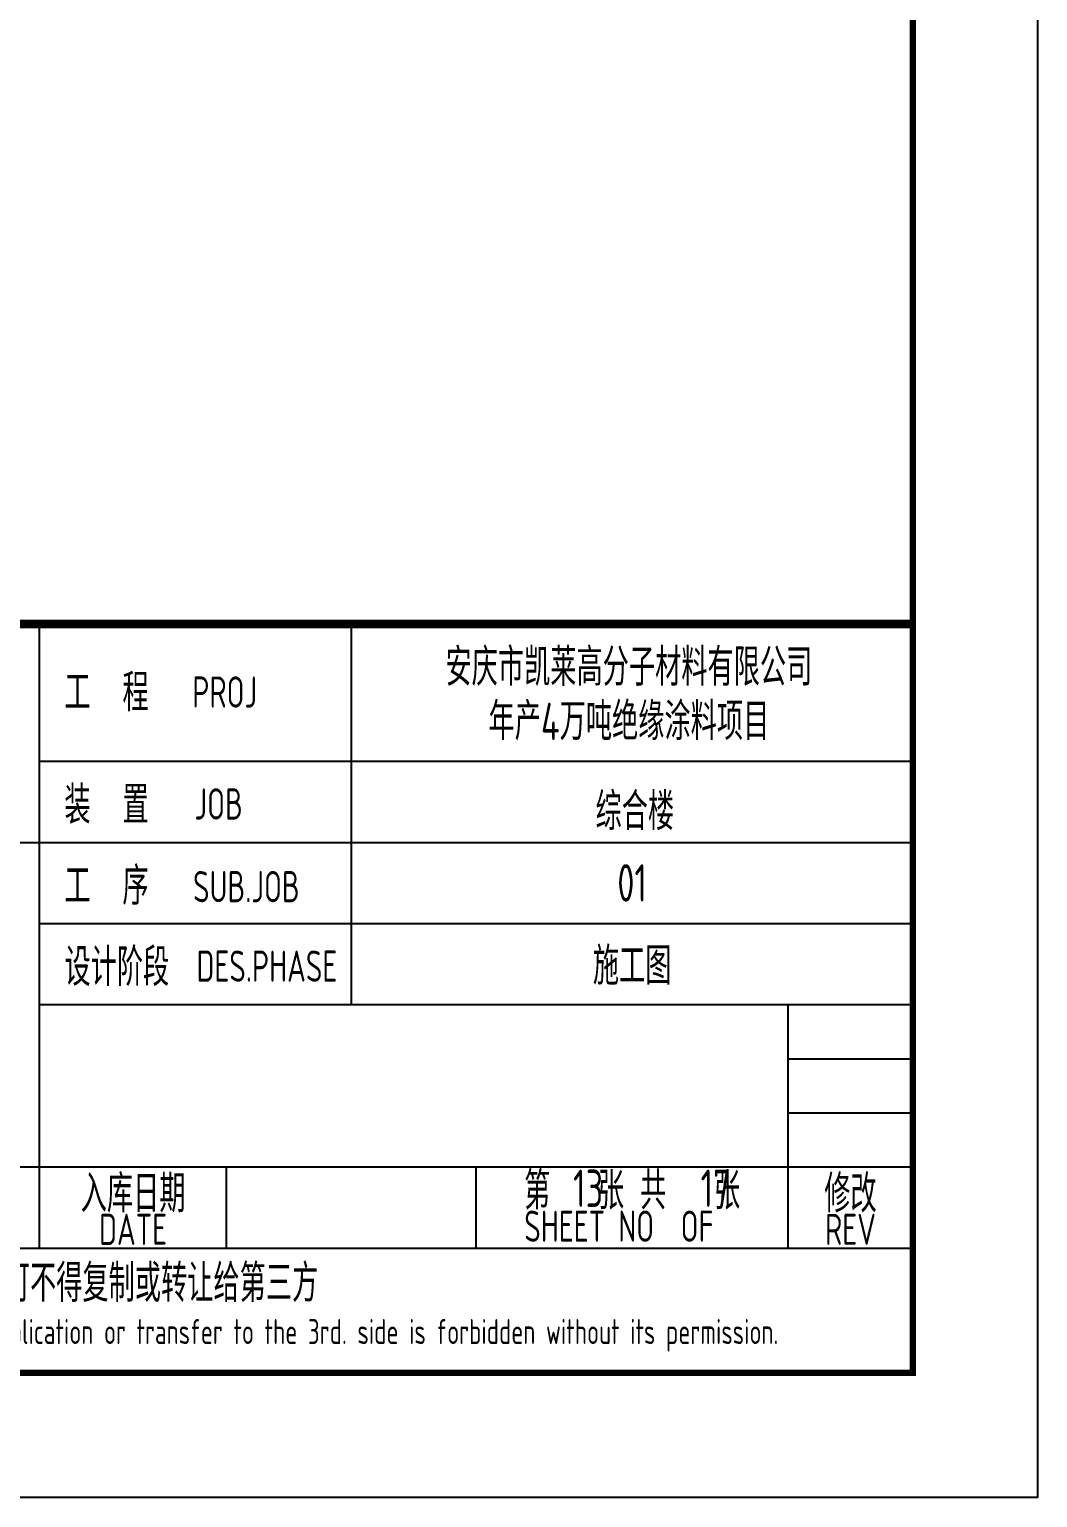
# Model space of a CAD drawing. Extents: x 9732137 to 18866768, y -962146 to 246094.
# Drawn here: x 9828375 to 9836457, y -464706 to -452943 of the extents above; entities that cross this region are included whole.
import ezdxf
from ezdxf.enums import TextEntityAlignment as Align

# ---------------------------------------------------------------- set-up
doc = ezdxf.new("R2010")
doc.units = 0
doc.header["$LTSCALE"] = 1000
doc.layers.get('0').update_dxf_attribs({"linetype": 'CONTINUOUS'})
doc.layers.add('BORDER', color=7, linetype='CONTINUOUS')
doc.styles.add('TSSD_Rein', font='Tssdeng.shx', dxfattribs={"width": 0.7, "bigfont": 'hztxt.shx'})

msp = doc.modelspace()

# ---------------------------------------------------------------- linework, layer by layer
for p, q in [((9828456.8, -462706.3), (9828456.8, -457706.3)), ((9830956.8, -460756.3), (9830956.8, -457706.3)), ((9835456.8, -463706.3), (9835456.8, -457706.3)), ((9828456.8, -458806.3), (9835456.8, -458806.3)), ((9817456.8, -459456.3), (9828456.8, -459456.3)), ((9828456.8, -459456.3), (9835456.8, -459456.3)), ((9828456.8, -460106.3), (9835456.8, -460106.3)), ((9828456.8, -460756.3), (9835456.8, -460756.3)), ((9834456.8, -462706.3), (9834456.8, -460756.3)), ((9834456.8, -461189.6), (9835456.8, -461189.6)), ((9834456.8, -461622.9), (9835456.8, -461622.9)), ((9822956.8, -462056.3), (9835456.8, -462056.3)), ((9829956.8, -462706.3), (9829956.8, -462056.3)), ((9831956.8, -462706.3), (9831956.8, -462056.3)), ((9817456.8, -462706.3), (9835456.8, -462706.3)), ((9817456.8, -463705.6), (9835456.8, -463705.6))]:
    msp.add_line(p, q)
msp.add_lwpolyline([(9835456.8, -457706.3, 70, 70, 0), (9817456.8, -457706.3, 70, 70, 0), (9817456.8, -463706.3, 0, 0, 0)], format="xyseb")
msp.add_lwpolyline([(9835456.8, -457706.3, 70, 70, 0), (9817456.8, -457706.3, 70, 70, 0), (9817456.8, -463706.3, 0, 0, 0)], format="xyseb")
at = {"const_width": 70}
msp.add_lwpolyline([(9835456.8, -457706.3), (9817456.8, -457706.3)], dxfattribs=at)
at = {"layer": 'BORDER'}
msp.add_lwpolyline([(9777056.8, -464706.3), (9777056.8, -422706.3), (9836456.8, -422706.3), (9836456.8, -464706.3)], close=True, dxfattribs=at)
at = {"layer": 'BORDER', "const_width": 50}
msp.add_lwpolyline([(9779556.8, -463706.3), (9779556.8, -423706.3), (9835456.8, -423706.3), (9835456.8, -463706.3)], close=True, dxfattribs=at)

# ---------------------------------------------------------------- texts
at = {"style": 'TSSD_Rein', "width": 0.7}
for s, height, p in [('安庆市凯莱高分子材料有限公司', 300, (9833180.5, -458036.1)), ('年产4万吨绝缘涂料项目', 300, (9833180.5, -458471.1)), ('综合楼', 300, (9833228.3, -459192.3)), ('01', 300, (9833206.8, -459781.3)), ('施工图', 300, (9833206.8, -460431.3)), ('第   张 共   张', 300, (9833206.8, -462231.3)), ('入库日期', 300, (9829206.8, -462256.3)), ('修改', 300, (9834956.8, -462256.3)), ('SHEET NO  OF  ', 250, (9833206.8, -462531.3)), ('DATE', 250, (9829206.8, -462556.3)), ('REV', 250, (9834956.8, -462556.3)), ('本文件专有权属安徽华东化工医药工程有限责任公司所有,未经许可不得复制或转让给第三方', 300, (9826456.8, -463006.3)), ('The proprietary right of this document belongs to Anhui Huadong Chemical And Medical Engineering  Co.,Ltd.  and any replication or transfer to the 3rd. side is forbidden without its permission. ', 200, (9826203.2, -463405.6))]:
    msp.add_text(s, height=height, dxfattribs=at).set_placement(p, align=Align.MIDDLE)
for s, height, p in [('工  程 ', 300, (9828656.8, -458406.3)), ('PROJ', 250, (9829681.2, -458376.9)), ('装  置 ', 300, (9828656.8, -459306.3)), ('JOB', 250, (9829699.2, -459273.5)), ('工  序 ', 300, (9828656.8, -459956.3)), ('SUB.JOB', 250, (9829687.6, -459936.2)), ('设计阶段', 300, (9828656.8, -460606.3)), ('DES.PHASE', 250, (9829714.9, -460573))]:
    msp.add_text(s, height=height, dxfattribs=at).set_placement(p)
at = {"color": 6, "style": 'TSSD_Rein', "width": 0.7}
for s, p in [('13', (9832854.3, -462227.8)), ('17', (9833875.5, -462227.8))]:
    msp.add_text(s, height=300, dxfattribs=at).set_placement(p, align=Align.MIDDLE)

doc.saveas('drawing.dxf')
